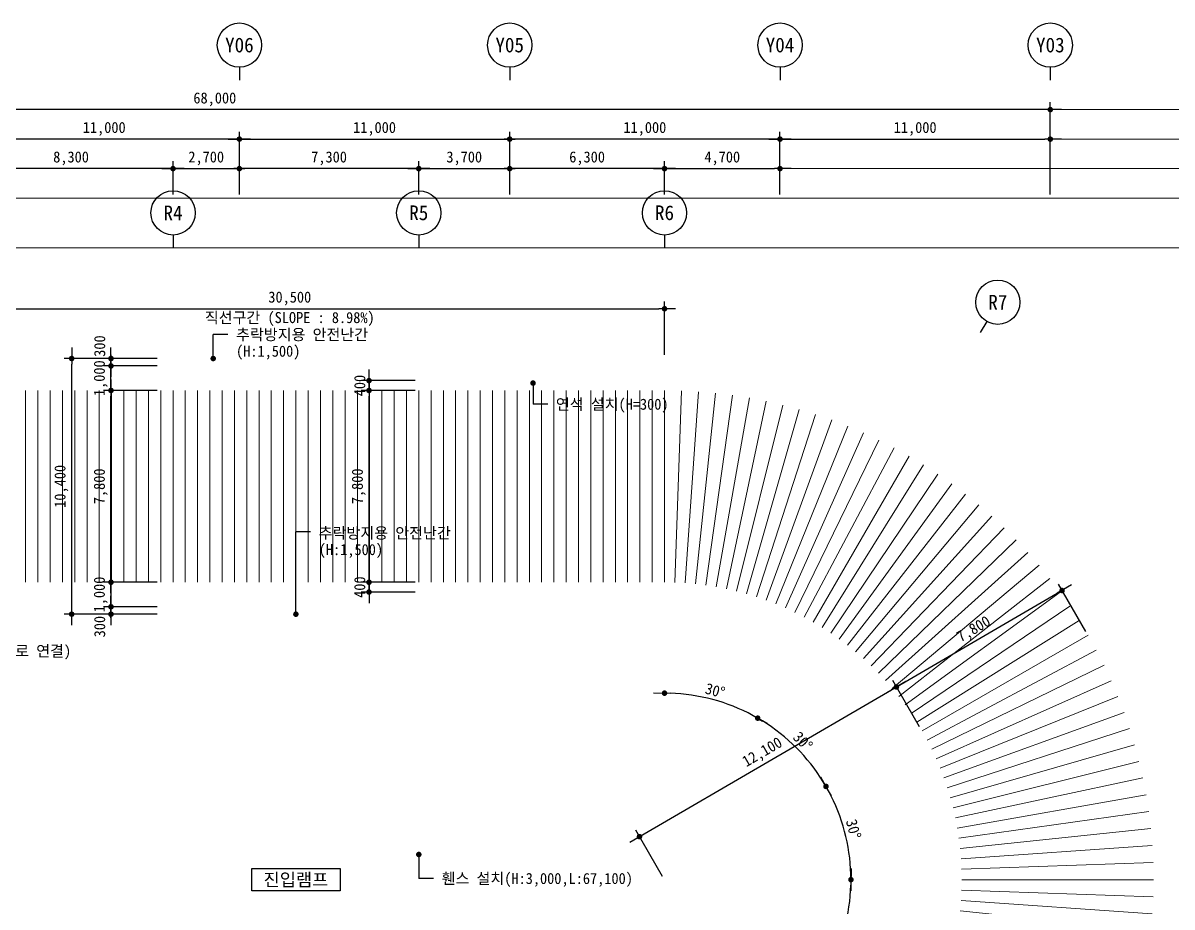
# Model space of a CAD drawing. Header units: millimetres. Extents: x 2292510 to 2787134, y 32296 to 526467.
# Drawn here: x 2459864 to 2506623, y 307554 to 343516 of the extents above; entities that cross this region are included whole.
import ezdxf
from ezdxf.enums import TextEntityAlignment as Align

# ---------------------------------------------------------------- set-up
doc = ezdxf.new("R2010")
doc.units = ezdxf.units.MM
doc.header["$LTSCALE"] = 200
doc.header["$MEASUREMENT"] = 0
doc.layers.get('0').update_dxf_attribs({"linetype": 'CONTINUOUS'})
for name, color, linetype, lineweight in [('A-AXIS-BUBL', 7, 'CONTINUOUS', 25), ('A-DIMS', 7, 'CONTINUOUS', 25), ('A-MKXS-LEAD', 7, 'CONTINUOUS', 25), ('A-MKXS-TEXT1', 3, 'CONTINUOUS', 25), ('A-MKXX-NAME', 3, 'CONTINUOUS', 25), ('A-MKXX-SYMB', 7, 'CONTINUOUS', 25), ('A-SSXS-PATT', 8, 'CONTINUOUS', 18), ('A-XXXX-TXT2', 3, 'CONTINUOUS', 25)]:
    doc.layers.add(name, color=color, linetype=linetype, lineweight=lineweight)
doc.layers.add('A-XXXX-NPLT', color=144, linetype='CONTINUOUS', lineweight=15, plot=False)
doc.styles.add('HY울릉도L', font='')
doc.styles.add('돋움', font='')
doc.styles.add('돋움체', font='')
doc.styles.get('HY울릉도L').set_extended_font_data('HYwulM')
doc.styles.get('돋움').set_extended_font_data('DotumChe')
doc.styles.get('돋움체').set_extended_font_data('DotumChe')
doc.dimstyles.new('CDIM', dxfattribs={"dimtxt": 3, "dimasz": 1.5, "dimexe": 2, "dimexo": 1, "dimgap": 1, "dimtad": 1, "dimdec": 0, "dimrnd": 0.5, "dimzin": 0, "dimdsep": 32, "dimlunit": 6, "dimtxsty": 'HY울릉도L', "dimblk1": '_CIDOT', "dimblk2": '_CIDOT', "dimsah": 1, "dimcen": 5.5, "dimclrd": 2, "dimclre": 2, "dimclrt": 7, "dimadec": 0, "dimazin": 0, "dimtfac": 1, "dimtdec": 0, "dimtix": 1, "dimtmove": 2, "dimatfit": 1, "dimldrblk": '_CIDOT', "dimfxl": 1, "dimtolj": 1, "dimtzin": 0, "dimlwd": -1, "dimarcsym": 0})

# ---------------------------------------------------------------- blocks, each defined once
blk = doc.blocks.new('_CIDOT')
at = {"color": 0, "linetype": 'ByBlock'}
blk.add_line((2, 0), (-1, 0), dxfattribs=at)
at = {"color": 0, "linetype": 'ByBlock', "const_width": 0.5}
blk.add_lwpolyline([(-0.25, 0, 1), (0.25, 0, 1)], format="xyb", close=True, dxfattribs=at)
blk = doc.blocks.new('*D34')
at = {"layer": 'A-DIMS', "lineweight": -2, "transparency": 16777216}
for p, q in [((2455471, 330016), (2455471, 332191)), ((2485971, 330016), (2485971, 332191))]:
    blk.add_line(p, q, dxfattribs=at)
at = {"layer": 'A-DIMS', "transparency": 16777216}
blk.add_line((2455696, 331891), (2485746, 331891), dxfattribs=at)
at = {"layer": 'A-DIMS', "transparency": 16777216, "xscale": 225, "yscale": 225, "zscale": 225, "rotation": 180}
blk.add_blockref('_CIDOT', (2455471, 331891), dxfattribs=at)
at = {"layer": 'A-DIMS', "transparency": 16777216, "xscale": 225, "yscale": 225, "zscale": 225}
blk.add_blockref('_CIDOT', (2485971, 331891), dxfattribs=at)
at = {"layer": 'A-DIMS', "color": 3, "transparency": 16777216, "insert": (2470721, 332308), "char_height": 450, "attachment_point": 5, "style": '돋움'}
blk.add_mtext('\\A1;30,500', dxfattribs=at)
blk = doc.blocks.new('*D76')
at = {"layer": 'A-DIMS', "lineweight": -2, "transparency": 16777216}
for p, q in [((2465321, 328566), (2463146, 328566)), ((2465321, 320766), (2463146, 320766))]:
    blk.add_line(p, q, dxfattribs=at)
at = {"layer": 'A-DIMS', "transparency": 16777216}
blk.add_line((2463446, 320991), (2463446, 328341), dxfattribs=at)
at = {"layer": 'A-DIMS', "transparency": 16777216, "xscale": 225, "yscale": 225, "zscale": 225}
for p, rotation in [((2463446, 328566), 90), ((2463446, 320766), 270)]:
    blk.add_blockref('_CIDOT', p, dxfattribs=dict(at, rotation=rotation))
at = {"layer": 'A-DIMS', "color": 3, "transparency": 16777216, "insert": (2463028, 324666), "char_height": 450, "attachment_point": 5, "rotation": 90, "style": '돋움'}
blk.add_mtext('\\A1;7,800', dxfattribs=at)
blk = doc.blocks.new('*D77')
at = {"layer": 'A-DIMS', "transparency": 16777216}
for p, q in [((2463446, 320991), (2463446, 321216)), ((2463446, 320766), (2463446, 319766)), ((2463446, 319541), (2463446, 319316))]:
    blk.add_line(p, q, dxfattribs=at)
at = {"layer": 'A-DIMS', "lineweight": -2, "transparency": 16777216}
for p, q in [((2465321, 320766), (2463146, 320766)), ((2465321, 319766), (2463146, 319766))]:
    blk.add_line(p, q, dxfattribs=at)
at = {"layer": 'A-DIMS', "transparency": 16777216, "xscale": 225, "yscale": 225, "zscale": 225}
for p, rotation in [((2463446, 320766), 270), ((2463446, 319766), 90)]:
    blk.add_blockref('_CIDOT', p, dxfattribs=dict(at, rotation=rotation))
at = {"layer": 'A-DIMS', "color": 3, "transparency": 16777216, "insert": (2463028, 320266), "char_height": 450, "attachment_point": 5, "rotation": 90, "style": '돋움'}
blk.add_mtext('\\A1;1,000', dxfattribs=at)
blk = doc.blocks.new('*D78')
at = {"layer": 'A-DIMS', "transparency": 16777216}
for p, q in [((2463446, 329791), (2463446, 330016)), ((2463446, 328566), (2463446, 329566)), ((2463446, 328341), (2463446, 328116))]:
    blk.add_line(p, q, dxfattribs=at)
at = {"layer": 'A-DIMS', "lineweight": -2, "transparency": 16777216}
for p, q in [((2465321, 329566), (2463146, 329566)), ((2465321, 328566), (2463146, 328566))]:
    blk.add_line(p, q, dxfattribs=at)
at = {"layer": 'A-DIMS', "transparency": 16777216, "xscale": 225, "yscale": 225, "zscale": 225}
for p, rotation in [((2463446, 329566), 270), ((2463446, 328566), 90)]:
    blk.add_blockref('_CIDOT', p, dxfattribs=dict(at, rotation=rotation))
at = {"layer": 'A-DIMS', "color": 3, "transparency": 16777216, "insert": (2463028, 329066), "char_height": 450, "attachment_point": 5, "rotation": 90, "style": '돋움'}
blk.add_mtext('\\A1;1,000', dxfattribs=at)
blk = doc.blocks.new('*D79')
at = {"layer": 'A-DIMS', "lineweight": -2, "transparency": 16777216}
for p, q in [((2465321, 329866), (2461546, 329866)), ((2465321, 319466), (2461546, 319466))]:
    blk.add_line(p, q, dxfattribs=at)
at = {"layer": 'A-DIMS', "transparency": 16777216}
blk.add_line((2461846, 319691), (2461846, 329641), dxfattribs=at)
at = {"layer": 'A-DIMS', "transparency": 16777216, "xscale": 225, "yscale": 225, "zscale": 225}
for p, rotation in [((2461846, 329866), 90), ((2461846, 319466), 270)]:
    blk.add_blockref('_CIDOT', p, dxfattribs=dict(at, rotation=rotation))
at = {"layer": 'A-DIMS', "color": 3, "transparency": 16777216, "insert": (2461428, 324666), "char_height": 450, "attachment_point": 5, "rotation": 90, "style": '돋움'}
blk.add_mtext('\\A1;10,400', dxfattribs=at)
blk = doc.blocks.new('*D80')
at = {"layer": 'A-DIMS', "lineweight": -2, "transparency": 16777216}
for p, q in [((2475821, 328566), (2473646, 328566)), ((2475821, 320766), (2473646, 320766))]:
    blk.add_line(p, q, dxfattribs=at)
at = {"layer": 'A-DIMS', "transparency": 16777216}
blk.add_line((2473946, 320991), (2473946, 328341), dxfattribs=at)
at = {"layer": 'A-DIMS', "transparency": 16777216, "xscale": 225, "yscale": 225, "zscale": 225}
for p, rotation in [((2473946, 328566), 90), ((2473946, 320766), 270)]:
    blk.add_blockref('_CIDOT', p, dxfattribs=dict(at, rotation=rotation))
at = {"layer": 'A-DIMS', "color": 3, "transparency": 16777216, "insert": (2473528, 324666), "char_height": 450, "attachment_point": 5, "rotation": 90, "style": '돋움'}
blk.add_mtext('\\A1;7,800', dxfattribs=at)
blk = doc.blocks.new('*D81')
at = {"layer": 'A-DIMS', "transparency": 16777216}
for p, q in [((2473946, 320991), (2473946, 321216)), ((2473946, 320766), (2473946, 320366)), ((2473946, 320141), (2473946, 319916))]:
    blk.add_line(p, q, dxfattribs=at)
at = {"layer": 'A-DIMS', "lineweight": -2, "transparency": 16777216}
for p, q in [((2475821, 320766), (2473646, 320766)), ((2475821, 320366), (2473646, 320366))]:
    blk.add_line(p, q, dxfattribs=at)
at = {"layer": 'A-DIMS', "transparency": 16777216, "xscale": 225, "yscale": 225, "zscale": 225}
for p, rotation in [((2473946, 320766), 270), ((2473946, 320366), 90)]:
    blk.add_blockref('_CIDOT', p, dxfattribs=dict(at, rotation=rotation))
at = {"layer": 'A-DIMS', "color": 3, "transparency": 16777216, "insert": (2473570, 320566), "char_height": 450, "attachment_point": 5, "rotation": 90, "style": '돋움'}
blk.add_mtext('\\A1;400', dxfattribs=at)
blk = doc.blocks.new('*D82')
at = {"layer": 'A-DIMS', "transparency": 16777216}
for p, q in [((2473946, 329191), (2473946, 329416)), ((2473946, 328566), (2473946, 328966)), ((2473946, 328341), (2473946, 328116))]:
    blk.add_line(p, q, dxfattribs=at)
at = {"layer": 'A-DIMS', "lineweight": -2, "transparency": 16777216}
for p, q in [((2475821, 328966), (2473646, 328966)), ((2475821, 328566), (2473646, 328566))]:
    blk.add_line(p, q, dxfattribs=at)
at = {"layer": 'A-DIMS', "transparency": 16777216, "xscale": 225, "yscale": 225, "zscale": 225}
for p, rotation in [((2473946, 328966), 270), ((2473946, 328566), 90)]:
    blk.add_blockref('_CIDOT', p, dxfattribs=dict(at, rotation=rotation))
at = {"layer": 'A-DIMS', "color": 3, "transparency": 16777216, "insert": (2473570, 328766), "char_height": 450, "attachment_point": 5, "rotation": 90, "style": '돋움'}
blk.add_mtext('\\A1;400', dxfattribs=at)
blk = doc.blocks.new('*D135')
at = {"layer": 'A-DIMS', "lineweight": -2, "transparency": 16777216}
for p, q in [((2496352, 314883), (2495258, 316763)), ((2485895, 308795), (2484801, 310675))]:
    blk.add_line(p, q, dxfattribs=at)
at = {"layer": 'A-DIMS', "transparency": 16777216}
blk.add_line((2485146, 310529), (2495214, 316390), dxfattribs=at)
at = {"layer": 'A-DIMS', "transparency": 16777216, "xscale": 225, "yscale": 225, "zscale": 225}
for p, rotation in [((2495409, 316504), 30.20872829341824), ((2484952, 310416), 210.2087282934182)]:
    blk.add_blockref('_CIDOT', p, dxfattribs=dict(at, rotation=rotation))
at = {"layer": 'A-DIMS', "color": 3, "transparency": 16777216, "insert": (2489970, 313821), "char_height": 450, "attachment_point": 5, "rotation": 30.2087, "style": '돋움'}
blk.add_mtext('\\A1;12,100', dxfattribs=at)
blk = doc.blocks.new('*D136')
at = {"layer": 'A-DIMS', "transparency": 16777216}
blk.add_line((2495603, 316617), (2501955, 320315), dxfattribs=at)
at = {"layer": 'A-DIMS', "lineweight": -2, "transparency": 16777216}
for p, q in [((2503118, 318765), (2501998, 320687)), ((2496352, 314883), (2495258, 316763))]:
    blk.add_line(p, q, dxfattribs=at)
at = {"layer": 'A-DIMS', "transparency": 16777216, "xscale": 225, "yscale": 225, "zscale": 225}
for p, rotation in [((2502149, 320428), 30.20872829341824), ((2495409, 316504), 210.2087282934182)]:
    blk.add_blockref('_CIDOT', p, dxfattribs=dict(at, rotation=rotation))
at = {"layer": 'A-DIMS', "color": 3, "transparency": 16777216, "insert": (2498569, 318827), "char_height": 450, "attachment_point": 5, "rotation": 30.2087, "style": '돋움'}
blk.add_mtext('\\A1;7,800', dxfattribs=at)
blk = doc.blocks.new('*D197')
at = {"layer": 'A-DIMS', "transparency": 16777216}
blk.add_arc((2485971, 308666), 7587, 301.6992, 328.3008, dxfattribs=at)
at = {"layer": 'A-DIMS', "transparency": 16777216, "xscale": 225, "yscale": 225, "zscale": 225}
for p, rotation in [((2492541, 304872), 59.15041440067566), ((2489764, 302095), 210.8495855993252)]:
    blk.add_blockref('_CIDOT', p, dxfattribs=dict(at, rotation=rotation))
at = {"layer": 'A-DIMS', "color": 3, "transparency": 16777216, "insert": (2491601, 303035), "char_height": 450, "attachment_point": 5, "rotation": 45, "style": '돋움'}
blk.add_mtext('\\A1;30°', dxfattribs=at)
blk = doc.blocks.new('*D198')
at = {"layer": 'A-DIMS', "transparency": 16777216}
blk.add_arc((2485971, 308666), 7587, 271.6992, 298.3008, dxfattribs=at)
at = {"layer": 'A-DIMS', "transparency": 16777216, "xscale": 225, "yscale": 225, "zscale": 225}
for p, rotation in [((2489764, 302095), 29.15041450030208), ((2485971, 301078), 180.8495854996978)]:
    blk.add_blockref('_CIDOT', p, dxfattribs=dict(at, rotation=rotation))
at = {"layer": 'A-DIMS', "color": 3, "transparency": 16777216, "insert": (2488032, 300974), "char_height": 450, "attachment_point": 5, "rotation": 15, "style": '돋움'}
blk.add_mtext('\\A1;30°', dxfattribs=at)
blk = doc.blocks.new('*D199')
at = {"layer": 'A-DIMS', "transparency": 16777216}
blk.add_arc((2485971, 308666), 7587, 31.6992, 58.3008, dxfattribs=at)
at = {"layer": 'A-DIMS', "transparency": 16777216, "xscale": 225, "yscale": 225, "zscale": 225}
for p, rotation in [((2489764, 315236), 149.1504144006742), ((2492541, 312459), 300.8495855993236)]:
    blk.add_blockref('_CIDOT', p, dxfattribs=dict(at, rotation=rotation))
at = {"layer": 'A-DIMS', "color": 3, "transparency": 16777216, "insert": (2491601, 314296), "char_height": 450, "attachment_point": 5, "rotation": 315, "style": '돋움'}
blk.add_mtext('\\A1;30°', dxfattribs=at)
blk = doc.blocks.new('*D200')
at = {"layer": 'A-DIMS', "transparency": 16777216}
blk.add_arc((2485971, 308666), 7587, 61.6992, 88.3008, dxfattribs=at)
at = {"layer": 'A-DIMS', "transparency": 16777216, "xscale": 225, "yscale": 225, "zscale": 225}
for p, rotation in [((2485971, 316253), 179.1504144006755), ((2489764, 315236), 330.849585599323)]:
    blk.add_blockref('_CIDOT', p, dxfattribs=dict(at, rotation=rotation))
at = {"layer": 'A-DIMS', "color": 3, "transparency": 16777216, "insert": (2488032, 316357), "char_height": 450, "attachment_point": 5, "rotation": 345, "style": '돋움'}
blk.add_mtext('\\A1;30°', dxfattribs=at)
blk = doc.blocks.new('*D201')
at = {"layer": 'A-DIMS', "transparency": 16777216}
blk.add_arc((2485971, 308666), 7587, 1.6992, 28.3008, dxfattribs=at)
at = {"layer": 'A-DIMS', "transparency": 16777216, "xscale": 225, "yscale": 225, "zscale": 225}
for p, rotation in [((2492541, 312459), 119.1504144006677), ((2493558, 308666), 270.8495855993201)]:
    blk.add_blockref('_CIDOT', p, dxfattribs=dict(at, rotation=rotation))
at = {"layer": 'A-DIMS', "color": 3, "transparency": 16777216, "insert": (2493662, 310726), "char_height": 450, "attachment_point": 5, "rotation": 285, "style": '돋움'}
blk.add_mtext('\\A1;30°', dxfattribs=at)
blk = doc.blocks.new('*D202')
at = {"layer": 'A-DIMS', "transparency": 16777216}
blk.add_arc((2485971, 308666), 7587, 331.6992, 358.3008, dxfattribs=at)
at = {"layer": 'A-DIMS', "transparency": 16777216, "xscale": 225, "yscale": 225, "zscale": 225}
for p, rotation in [((2493558, 308666), 89.15041440067108), ((2492541, 304872), 240.849585599324)]:
    blk.add_blockref('_CIDOT', p, dxfattribs=dict(at, rotation=rotation))
at = {"layer": 'A-DIMS', "color": 3, "transparency": 16777216, "insert": (2493662, 306605), "char_height": 450, "attachment_point": 5, "rotation": 75, "style": '돋움'}
blk.add_mtext('\\A1;30°', dxfattribs=at)
blk = doc.blocks.new('*U162')
at = {"layer": 'A-SSXS-PATT'}
blk.add_line((0, -3900), (0, 3900), dxfattribs=at)
blk = doc.blocks.new('*U163')
at = {"color": 0, "linetype": 'ByBlock', "lineweight": -2, "transparency": 16777216}
for p, rotation in [((2610855, 413726), 4.000000000000041), ((2611412, 413756), 1.999999999999765), ((2608644, 413416), 11.99999999999999), ((2609192, 413522), 9.999999999999977), ((2609744, 413610), 7.99999999999998), ((2610298, 413678), 5.999999999999965), ((2607027, 412982), 17.99999999999997), ((2607561, 413146), 15.99999999999997), ((2608100, 413290), 13.99999999999997), ((2605977, 412600), 22), ((2606498, 412801), 19.99999999999998), ((2605463, 412382), 23.99999999999997), ((2604459, 411893), 28), ((2604957, 412146), 25.99999999999998), ((2603971, 411622), 29.99999999999999), ((2603492, 411334), 32), ((2602566, 410710), 36.00000000000001), ((2603024, 411030), 34.00000000000001), ((2602120, 410374), 37.99999999999999), ((2601686, 410022), 39.99999999999999), ((2601265, 409656), 41.99999999999999), ((2600856, 409275), 43.99999999999999), ((2600461, 408880), 45.99999999999999), ((2600080, 408472), 47.99999999999999), ((2599714, 408050), 49.99999999999999), ((2599363, 407616), 51.99999999999999), ((2599027, 407170), 53.99999999999997), ((2598706, 406713), 56), ((2598402, 406244), 57.99999999999999), ((2598114, 405765), 59.99999999999999), ((2597844, 405277), 61.99999999999999), ((2597590, 404779), 63.99999999999999), ((2597354, 404273), 66), ((2597136, 403759), 68), ((2596936, 403238), 70), ((2596754, 402710), 72), ((2596591, 402176), 74), ((2596446, 401636), 75.99999999999997), ((2596320, 401092), 77.99999999999999), ((2596214, 400544), 79.99999999999999), ((2596127, 399992), 82), ((2596058, 399438), 83.99999999999999), ((2596010, 398882), 86), ((2595981, 398324), 87.99999999999999), ((2595971, 397766), 89.99999999999997), ((2595981, 397207), 92), ((2596010, 396649), 93.99999999999999), ((2596058, 396093), 96), ((2596127, 395539), 98), ((2596214, 394987), 99.99999999999999), ((2596320, 394439), 102), ((2596446, 393895), 104), ((2596591, 393355), 106), ((2596754, 392821), 108), ((2596936, 392293), 110), ((2597136, 391772), 112), ((2597354, 391258), 114), ((2597590, 390752), 116), ((2597844, 390254), 118), ((2598114, 389766), 120), ((2598402, 389287), 122), ((2598706, 388818), 124), ((2599027, 388361), 126), ((2599363, 387915), 128), ((2599714, 387481), 130), ((2600080, 387059), 132), ((2600461, 386651), 134), ((2600856, 386256), 136), ((2601265, 385875), 138), ((2601686, 385509), 140), ((2602120, 385157), 142), ((2602566, 384821), 144), ((2603024, 384501), 146), ((2603492, 384197), 148), ((2603971, 383909), 150), ((2604459, 383638), 152), ((2604957, 383385), 154), ((2605463, 383149), 156), ((2605977, 382931), 158), ((2606498, 382730), 160), ((2607026, 382549), 162), ((2607561, 382385), 164), ((2608100, 382241), 166), ((2608644, 382115), 168.0000000000001), ((2609192, 382009), 170), ((2609744, 381921), 172), ((2610298, 381853), 174), ((2610855, 381805), 176.0000000000001), ((2611412, 381775), 178.0000000000001), ((2611971, 381766), 180)]:
    blk.add_blockref('*U162', p, dxfattribs=dict(at, rotation=rotation))
blk.add_blockref('*U162', (2611971, 413765), dxfattribs=at)
blk = doc.blocks.new('rampline')
at = {"layer": 'A-SSXS-PATT'}
for p, q in [((47241, 56650), (47241, 64450)), ((47741, 56650), (47741, 64450)), ((48241, 56650), (48241, 64450)), ((48741, 56650), (48741, 64450)), ((49241, 56650), (49241, 64450)), ((49741, 56650), (49741, 64450)), ((50241, 56650), (50241, 64450)), ((50741, 56650), (50741, 64450)), ((51241, 56650), (51241, 64450)), ((51741, 56650), (51741, 64450)), ((52241, 56650), (52241, 64450)), ((52741, 56650), (52741, 64450)), ((53241, 56650), (53241, 64450)), ((53741, 56650), (53741, 64450)), ((54241, 56650), (54241, 64450)), ((54741, 56650), (54741, 64450)), ((55241, 56650), (55241, 64450)), ((55741, 56650), (55741, 64450)), ((56241, 56650), (56241, 64450)), ((56741, 56650), (56741, 64450)), ((57241, 56650), (57241, 64450)), ((57741, 56650), (57741, 64450)), ((58241, 56650), (58241, 64450)), ((58741, 56650), (58741, 64450)), ((59241, 56650), (59241, 64450)), ((59741, 56650), (59741, 64450)), ((60241, 56650), (60241, 64450)), ((60741, 56650), (60741, 64450)), ((61241, 56650), (61241, 64450)), ((61741, 56650), (61741, 64450)), ((62241, 56650), (62241, 64450)), ((62741, 56650), (62741, 64450)), ((63241, 56650), (63241, 64450)), ((63741, 56650), (63741, 64450)), ((64241, 56650), (64241, 64450)), ((64741, 56650), (64741, 64450)), ((65241, 56650), (65241, 64450)), ((65741, 56650), (65741, 64450)), ((66241, 56650), (66241, 64450)), ((66741, 56650), (66741, 64450)), ((67241, 56650), (67241, 64450)), ((67741, 56650), (67741, 64450)), ((68241, 56650), (68241, 64450)), ((68741, 56650), (68741, 64450)), ((69241, 56650), (69241, 64450)), ((69741, 56650), (69741, 64450)), ((70241, 56650), (70241, 64450)), ((70741, 56650), (70741, 64450)), ((71241, 56650), (71241, 64450)), ((71741, 56650), (71741, 64450)), ((72241, 56650), (72241, 64450)), ((72741, 56650), (72741, 64450)), ((73241, 56650), (73241, 64450))]:
    blk.add_line(p, q, dxfattribs=at)
at = {"xscale": -1}
blk.add_blockref('*U163', (2685212, -353216), dxfattribs=at)
blk = doc.blocks.new('*D228')
at = {"layer": 'A-DIMS', "lineweight": -2, "transparency": 16777216}
for p, q in [((53241, 72425), (53241, 73775)), ((55941, 72425), (55941, 73775))]:
    blk.add_line(p, q, dxfattribs=at)
at = {"layer": 'A-DIMS', "transparency": 16777216}
blk.add_line((53466, 73475), (55716, 73475), dxfattribs=at)
at = {"layer": 'A-DIMS', "transparency": 16777216, "xscale": 225, "yscale": 225, "zscale": 225, "rotation": 180}
blk.add_blockref('_CIDOT', (53241, 73475), dxfattribs=at)
at = {"layer": 'A-DIMS', "transparency": 16777216, "xscale": 225, "yscale": 225, "zscale": 225}
blk.add_blockref('_CIDOT', (55941, 73475), dxfattribs=at)
at = {"layer": 'A-DIMS', "color": 3, "transparency": 16777216, "insert": (54591, 73893), "char_height": 450, "attachment_point": 5, "style": '돋움'}
blk.add_mtext('\\A1;2,700', dxfattribs=at)
blk = doc.blocks.new('*D229')
at = {"layer": 'A-DIMS', "lineweight": -2, "transparency": 16777216}
for p, q in [((63241, 72425), (63241, 73775)), ((66941, 72425), (66941, 73775))]:
    blk.add_line(p, q, dxfattribs=at)
at = {"layer": 'A-DIMS', "transparency": 16777216}
blk.add_line((63466, 73475), (66716, 73475), dxfattribs=at)
at = {"layer": 'A-DIMS', "transparency": 16777216, "xscale": 225, "yscale": 225, "zscale": 225, "rotation": 180}
blk.add_blockref('_CIDOT', (63241, 73475), dxfattribs=at)
at = {"layer": 'A-DIMS', "transparency": 16777216, "xscale": 225, "yscale": 225, "zscale": 225}
blk.add_blockref('_CIDOT', (66941, 73475), dxfattribs=at)
at = {"layer": 'A-DIMS', "color": 3, "transparency": 16777216, "insert": (65091, 73893), "char_height": 450, "attachment_point": 5, "style": '돋움'}
blk.add_mtext('\\A1;3,700', dxfattribs=at)
blk = doc.blocks.new('*D238')
at = {"layer": 'A-DIMS', "lineweight": -2, "transparency": 16777216}
for p, q in [((20941, 72425), (20941, 76175)), ((88941, 72425), (88941, 76175))]:
    blk.add_line(p, q, dxfattribs=at)
at = {"layer": 'A-DIMS', "transparency": 16777216}
blk.add_line((88716, 75875), (21166, 75875), dxfattribs=at)
at = {"layer": 'A-DIMS', "transparency": 16777216, "xscale": 225, "yscale": 225, "zscale": 225, "rotation": 180}
blk.add_blockref('_CIDOT', (20941, 75875), dxfattribs=at)
at = {"layer": 'A-DIMS', "transparency": 16777216, "xscale": 225, "yscale": 225, "zscale": 225}
blk.add_blockref('_CIDOT', (88941, 75875), dxfattribs=at)
at = {"layer": 'A-DIMS', "color": 3, "transparency": 16777216, "insert": (54941, 76293), "char_height": 450, "attachment_point": 5, "style": '돋움'}
blk.add_mtext('\\A1;68,000', dxfattribs=at)
blk = doc.blocks.new('*D241')
at = {"layer": 'A-DIMS', "lineweight": -2, "transparency": 16777216}
for p, q in [((44941, 72425), (44941, 74975)), ((55941, 72425), (55941, 74975))]:
    blk.add_line(p, q, dxfattribs=at)
at = {"layer": 'A-DIMS', "transparency": 16777216}
blk.add_line((55716, 74675), (45166, 74675), dxfattribs=at)
at = {"layer": 'A-DIMS', "transparency": 16777216, "xscale": 225, "yscale": 225, "zscale": 225, "rotation": 180}
blk.add_blockref('_CIDOT', (44941, 74675), dxfattribs=at)
at = {"layer": 'A-DIMS', "transparency": 16777216, "xscale": 225, "yscale": 225, "zscale": 225}
blk.add_blockref('_CIDOT', (55941, 74675), dxfattribs=at)
at = {"layer": 'A-DIMS', "color": 3, "transparency": 16777216, "insert": (50441, 75093), "char_height": 450, "attachment_point": 5, "style": '돋움'}
blk.add_mtext('\\A1;11,000', dxfattribs=at)
blk = doc.blocks.new('*D242')
at = {"layer": 'A-DIMS', "lineweight": -2, "transparency": 16777216}
for p, q in [((55941, 72425), (55941, 74975)), ((66941, 72425), (66941, 74975))]:
    blk.add_line(p, q, dxfattribs=at)
at = {"layer": 'A-DIMS', "transparency": 16777216}
blk.add_line((56166, 74675), (66716, 74675), dxfattribs=at)
at = {"layer": 'A-DIMS', "transparency": 16777216, "xscale": 225, "yscale": 225, "zscale": 225, "rotation": 180}
blk.add_blockref('_CIDOT', (55941, 74675), dxfattribs=at)
at = {"layer": 'A-DIMS', "transparency": 16777216, "xscale": 225, "yscale": 225, "zscale": 225}
blk.add_blockref('_CIDOT', (66941, 74675), dxfattribs=at)
at = {"layer": 'A-DIMS', "color": 3, "transparency": 16777216, "insert": (61441, 75093), "char_height": 450, "attachment_point": 5, "style": '돋움'}
blk.add_mtext('\\A1;11,000', dxfattribs=at)
blk = doc.blocks.new('*D243')
at = {"layer": 'A-DIMS', "lineweight": -2, "transparency": 16777216}
for p, q in [((66941, 72425), (66941, 74975)), ((77941, 72425), (77941, 74975))]:
    blk.add_line(p, q, dxfattribs=at)
at = {"layer": 'A-DIMS', "transparency": 16777216}
blk.add_line((77716, 74675), (67166, 74675), dxfattribs=at)
at = {"layer": 'A-DIMS', "transparency": 16777216, "xscale": 225, "yscale": 225, "zscale": 225, "rotation": 180}
blk.add_blockref('_CIDOT', (66941, 74675), dxfattribs=at)
at = {"layer": 'A-DIMS', "transparency": 16777216, "xscale": 225, "yscale": 225, "zscale": 225}
blk.add_blockref('_CIDOT', (77941, 74675), dxfattribs=at)
at = {"layer": 'A-DIMS', "color": 3, "transparency": 16777216, "insert": (72441, 75093), "char_height": 450, "attachment_point": 5, "style": '돋움'}
blk.add_mtext('\\A1;11,000', dxfattribs=at)
blk = doc.blocks.new('*D244')
at = {"layer": 'A-DIMS', "lineweight": -2, "transparency": 16777216}
for p, q in [((77941, 72425), (77941, 74975)), ((88941, 72425), (88941, 74975))]:
    blk.add_line(p, q, dxfattribs=at)
at = {"layer": 'A-DIMS', "transparency": 16777216}
blk.add_line((78166, 74675), (88716, 74675), dxfattribs=at)
at = {"layer": 'A-DIMS', "transparency": 16777216, "xscale": 225, "yscale": 225, "zscale": 225, "rotation": 180}
blk.add_blockref('_CIDOT', (77941, 74675), dxfattribs=at)
at = {"layer": 'A-DIMS', "transparency": 16777216, "xscale": 225, "yscale": 225, "zscale": 225}
blk.add_blockref('_CIDOT', (88941, 74675), dxfattribs=at)
at = {"layer": 'A-DIMS', "color": 3, "transparency": 16777216, "insert": (83441, 75093), "char_height": 450, "attachment_point": 5, "style": '돋움'}
blk.add_mtext('\\A1;11,000', dxfattribs=at)
blk = doc.blocks.new('*D246')
at = {"layer": 'A-DIMS', "lineweight": -2, "transparency": 16777216}
for p, q in [((44941, 72425), (44941, 73775)), ((53241, 72425), (53241, 73775))]:
    blk.add_line(p, q, dxfattribs=at)
at = {"layer": 'A-DIMS', "transparency": 16777216}
blk.add_line((53016, 73475), (45166, 73475), dxfattribs=at)
at = {"layer": 'A-DIMS', "transparency": 16777216, "xscale": 225, "yscale": 225, "zscale": 225, "rotation": 180}
blk.add_blockref('_CIDOT', (44941, 73475), dxfattribs=at)
at = {"layer": 'A-DIMS', "transparency": 16777216, "xscale": 225, "yscale": 225, "zscale": 225}
blk.add_blockref('_CIDOT', (53241, 73475), dxfattribs=at)
at = {"layer": 'A-DIMS', "color": 3, "transparency": 16777216, "insert": (49091, 73893), "char_height": 450, "attachment_point": 5, "style": '돋움'}
blk.add_mtext('\\A1;8,300', dxfattribs=at)
blk = doc.blocks.new('*D247')
at = {"layer": 'A-DIMS', "lineweight": -2, "transparency": 16777216}
for p, q in [((55941, 72425), (55941, 73775)), ((63241, 72425), (63241, 73775))]:
    blk.add_line(p, q, dxfattribs=at)
at = {"layer": 'A-DIMS', "transparency": 16777216}
blk.add_line((63016, 73475), (56166, 73475), dxfattribs=at)
at = {"layer": 'A-DIMS', "transparency": 16777216, "xscale": 225, "yscale": 225, "zscale": 225, "rotation": 180}
blk.add_blockref('_CIDOT', (55941, 73475), dxfattribs=at)
at = {"layer": 'A-DIMS', "transparency": 16777216, "xscale": 225, "yscale": 225, "zscale": 225}
blk.add_blockref('_CIDOT', (63241, 73475), dxfattribs=at)
at = {"layer": 'A-DIMS', "color": 3, "transparency": 16777216, "insert": (59591, 73893), "char_height": 450, "attachment_point": 5, "style": '돋움'}
blk.add_mtext('\\A1;7,300', dxfattribs=at)
blk = doc.blocks.new('*D248')
at = {"layer": 'A-DIMS', "lineweight": -2, "transparency": 16777216}
for p, q in [((66941, 72425), (66941, 73775)), ((73241, 72425), (73241, 73775))]:
    blk.add_line(p, q, dxfattribs=at)
at = {"layer": 'A-DIMS', "transparency": 16777216}
blk.add_line((73016, 73475), (67166, 73475), dxfattribs=at)
at = {"layer": 'A-DIMS', "transparency": 16777216, "xscale": 225, "yscale": 225, "zscale": 225, "rotation": 180}
blk.add_blockref('_CIDOT', (66941, 73475), dxfattribs=at)
at = {"layer": 'A-DIMS', "transparency": 16777216, "xscale": 225, "yscale": 225, "zscale": 225}
blk.add_blockref('_CIDOT', (73241, 73475), dxfattribs=at)
at = {"layer": 'A-DIMS', "color": 3, "transparency": 16777216, "insert": (70091, 73893), "char_height": 450, "attachment_point": 5, "style": '돋움'}
blk.add_mtext('\\A1;6,300', dxfattribs=at)
blk = doc.blocks.new('*D249')
at = {"layer": 'A-DIMS', "lineweight": -2, "transparency": 16777216}
for p, q in [((73241, 72425), (73241, 73775)), ((77941, 72425), (77941, 73775))]:
    blk.add_line(p, q, dxfattribs=at)
at = {"layer": 'A-DIMS', "transparency": 16777216}
blk.add_line((73466, 73475), (77716, 73475), dxfattribs=at)
at = {"layer": 'A-DIMS', "transparency": 16777216, "xscale": 225, "yscale": 225, "zscale": 225, "rotation": 180}
blk.add_blockref('_CIDOT', (73241, 73475), dxfattribs=at)
at = {"layer": 'A-DIMS', "transparency": 16777216, "xscale": 225, "yscale": 225, "zscale": 225}
blk.add_blockref('_CIDOT', (77941, 73475), dxfattribs=at)
at = {"layer": 'A-DIMS', "color": 3, "transparency": 16777216, "insert": (75591, 73893), "char_height": 450, "attachment_point": 5, "style": '돋움'}
blk.add_mtext('\\A1;4,700', dxfattribs=at)
blk = doc.blocks.new('*D314')
at = {"layer": 'A-DIMS', "transparency": 16777216}
for p, q in [((2463446, 330091), (2463446, 330316)), ((2463446, 329866), (2463446, 329566)), ((2463446, 329341), (2463446, 329116))]:
    blk.add_line(p, q, dxfattribs=at)
at = {"layer": 'A-DIMS', "lineweight": -2, "transparency": 16777216}
for p, q in [((2465321, 329866), (2463146, 329866)), ((2465321, 329566), (2463146, 329566))]:
    blk.add_line(p, q, dxfattribs=at)
at = {"layer": 'A-DIMS', "transparency": 16777216, "xscale": 225, "yscale": 225, "zscale": 225}
for p, rotation in [((2463446, 329866), 270), ((2463446, 329566), 90)]:
    blk.add_blockref('_CIDOT', p, dxfattribs=dict(at, rotation=rotation))
at = {"layer": 'A-DIMS', "color": 3, "transparency": 16777216, "insert": (2462988, 330372), "char_height": 450, "attachment_point": 5, "rotation": 90, "style": '돋움'}
blk.add_mtext('\\A1;300', dxfattribs=at)
blk = doc.blocks.new('*D315')
at = {"layer": 'A-DIMS', "transparency": 16777216}
for p, q in [((2463446, 319991), (2463446, 320216)), ((2463446, 319466), (2463446, 319766)), ((2463446, 319241), (2463446, 319016))]:
    blk.add_line(p, q, dxfattribs=at)
at = {"layer": 'A-DIMS', "lineweight": -2, "transparency": 16777216}
for p, q in [((2465321, 319766), (2463146, 319766)), ((2465321, 319466), (2463146, 319466))]:
    blk.add_line(p, q, dxfattribs=at)
at = {"layer": 'A-DIMS', "transparency": 16777216, "xscale": 225, "yscale": 225, "zscale": 225}
for p, rotation in [((2463446, 319766), 270), ((2463446, 319466), 90)]:
    blk.add_blockref('_CIDOT', p, dxfattribs=dict(at, rotation=rotation))
at = {"layer": 'A-DIMS', "color": 3, "transparency": 16777216, "insert": (2462988, 318959), "char_height": 450, "attachment_point": 5, "rotation": 90, "style": '돋움'}
blk.add_mtext('\\A1;300', dxfattribs=at)
blk = doc.blocks.new('dim_진입램프')
for p, q in [((55941.3, 77600), (55941.3, 77075)), ((66941.3, 77600), (66941.3, 77075)), ((77941.3, 77600), (77941.3, 77075)), ((88941.3, 77600), (88941.3, 77075)), ((53241.3, 70775), (53241.3, 70250)), ((63241.3, 70775), (63241.3, 70250)), ((73241.3, 70775), (73241.3, 70250)), ((86353.7, 67261.5), (86091.3, 66806.9))]:
    blk.add_line(p, q)
at = {"layer": 'A-AXIS-BUBL', "ltscale": 0.2}
for centre in [(55941.3, 78500), (66941.3, 78500), (77941.3, 78500), (88941.3, 78500), (53241.3, 71675), (63241.3, 71675), (73241.3, 71675), (86803.8, 68040.9)]:
    blk.add_circle(centre, 900, dxfattribs=at)
at = {"layer": 'A-XXXX-NPLT'}
for points in [[(104566.3, 13225), (11916.3, 13225), (11916.3, 75875), (104566.3, 75875)], [(103366.3, 14425), (13116.3, 14425), (13116.3, 74675), (103366.3, 74675)], [(102166.3, 15625), (14316.3, 15625), (14316.3, 73475), (102166.3, 73475)], [(100966.3, 16825), (15516.3, 16825), (15516.3, 72275), (100966.3, 72275)], [(17541.3, 70250), (98941.3, 70250), (98941.3, 18850), (17541.3, 18850)]]:
    blk.add_lwpolyline(points, close=True, dxfattribs=at)
at = {"layer": 'A-XXXX-TXT2', "ltscale": 0.2, "style": '돋움체'}
for s, p in [('Y06', (55941.3, 78500)), ('Y05', (66941.3, 78500)), ('Y04', (77941.3, 78500)), ('Y03', (88941.3, 78500)), ('R4', (53241.3, 71675)), ('R5', (63241.3, 71675)), ('R6', (73241.3, 71675)), ('R7', (86803.8, 68040.9))]:
    blk.add_text(s, height=600, dxfattribs=at).set_placement(p, align=Align.MIDDLE)
at = {"layer": 'A-DIMS'}
for base, p1, p2, picture, middle in [((20941.3, 75875), (88941.3, 72275), (20941.3, 72275), '*D238', (54941.3, 76292.8)), ((44941.3, 74675), (55941.3, 72275), (44941.3, 72275), '*D241', (50441.3, 75092.8)), ((66941.3, 74675), (77941.3, 72275), (66941.3, 72275), '*D243', (72441.3, 75092.8)), ((55941.3, 73475), (53241.3, 72275), (55941.3, 72275), '*D228', (54591.3, 73892.8)), ((66941.3, 73475), (63241.3, 72275), (66941.3, 72275), '*D229', (65091.3, 73892.8)), ((77941.3, 73475), (73241.3, 72275), (77941.3, 72275), '*D249', (75591.3, 73892.8))]:
    dim = blk.add_linear_dim(base=base, p1=p1, p2=p2, angle=180, dimstyle='CDIM', override={"dimscale": 150, "dimtxsty": '돋움', "dimclrd": 256, "dimclre": 256, "dimclrt": 3}, dxfattribs=at)
    dim.commit()
    dim.dimension.update_dxf_attribs({"geometry": picture, "text_midpoint": middle})
for base, p1, p2, picture, middle in [((66941.3, 74675), (55941.3, 72275), (66941.3, 72275), '*D242', (61441.3, 75092.8)), ((88941.3, 74675), (77941.3, 72275), (88941.3, 72275), '*D244', (83441.3, 75092.8)), ((44941.3, 73475), (53241.3, 72275), (44941.3, 72275), '*D246', (49091.3, 73892.8)), ((55941.3, 73475), (63241.3, 72275), (55941.3, 72275), '*D247', (59591.3, 73892.8)), ((66941.3, 73475), (73241.3, 72275), (66941.3, 72275), '*D248', (70091.3, 73892.8))]:
    dim = blk.add_linear_dim(base=base, p1=p1, p2=p2, dimstyle='CDIM', override={"dimscale": 150, "dimtxsty": '돋움', "dimclrd": 256, "dimclre": 256, "dimclrt": 3}, dxfattribs=at)
    dim.commit()
    dim.dimension.update_dxf_attribs({"geometry": picture, "text_midpoint": middle})

msp = doc.modelspace()

# ---------------------------------------------------------------- linework, layer by layer
at = {"layer": 'A-MKXS-LEAD'}
for p, q in [((2467606.3, 329865.5), (2467606.3, 330840.4)), ((2468206.3, 330840.4), (2467606.3, 330840.4)), ((2480620.8, 328865.5), (2480620.8, 328008)), ((2481220.8, 328008), (2480620.8, 328008)), ((2470970.8, 319465.5), (2470970.8, 322815.5)), ((2471570.8, 322815.5), (2470970.8, 322815.5)), ((2475970.8, 309690.5), (2475970.8, 308715.6)), ((2476570.8, 308715.6), (2475970.8, 308715.6))]:
    msp.add_line(p, q, dxfattribs=at)
at = {"layer": 'A-MKXS-LEAD', "const_width": 112.5}
for points in [[(2467550.1, 329865.5, 1), (2467662.6, 329865.5, 1)], [(2480564.5, 328865.5, 1), (2480677, 328865.5, 1)], [(2470914.5, 319465.5, -1), (2471027, 319465.5, -1)], [(2475914.5, 309690.5, -1), (2476027, 309690.5, -1)]]:
    msp.add_lwpolyline(points, format="xyb", close=True, dxfattribs=at)
at = {"layer": 'A-MKXX-SYMB'}
msp.add_lwpolyline([(2472770.8, 308215.5), (2469170.8, 308215.5), (2469170.8, 309115.5), (2472770.8, 309115.5)], close=True, dxfattribs=at)

# ---------------------------------------------------------------- block references
for name in ['dim_진입램프', 'rampline']:
    msp.add_blockref(name, (2412729.5, 264115.5))

# ---------------------------------------------------------------- texts
at = {"layer": 'A-DIMS', "color": 3, "insert": (2470720.8, 331472.7), "char_height": 450, "attachment_point": 5, "style": '돋움'}
msp.add_mtext('\\A1;직선구간 (SLOPE : 8.98%)', dxfattribs=at)
at = {"layer": 'A-MKXS-TEXT1', "style": '돋움체'}
for s, p in [('추락방지용 안전난간', (2468535.4, 330840.4)), ('(H:1,500)', (2468535.4, 330165.4)), ('연석 설치(H=300)', (2481549.9, 328008)), ('추락방지용 안전난간', (2471899.9, 322769.3)), ('(H:1,500)', (2471899.9, 322094.3)), ('(토목우수관로 연결)', (2456432.4, 317967.2)), ('휀스 설치(H:3,000,L:67,100)', (2476899.9, 308715.6))]:
    msp.add_text(s, height=450, dxfattribs=at).set_placement(p, align=Align.MIDDLE_LEFT)
at = {"layer": 'A-MKXX-NAME', "style": '돋움체'}
msp.add_text('진입램프', height=525, dxfattribs=at).set_placement((2470970.8, 308665.5), align=Align.MIDDLE_CENTER)

# ---------------------------------------------------------------- dimensions: what is measured, and where the dimension line sits
at = {"layer": 'A-DIMS'}
for base, line1, line2, override, picture, middle in [((2487288.3, 301193.5), ((2485970.8, 334365.5), (2485970.8, 282965.5)), ((2485970.8, 308665.5), (2498820.8, 286408.7)), {"dimscale": 150, "dimtad": 2, "dimtxsty": '돋움', "dimclrd": 256, "dimclre": 256, "dimclrt": 3}, '*D198', (2488031.6, 300974.3)), ((2488565.7, 315795.2), ((2485970.8, 334365.5), (2485970.8, 282965.5)), ((2485970.8, 308665.5), (2498820.8, 330922.4)), {"dimscale": 150, "dimtxsty": '돋움', "dimclrd": 256, "dimclre": 256, "dimclrt": 3}, '*D200', (2488031.6, 316356.7)), ((2491782.9, 313542.5), ((2485970.8, 308665.5), (2498820.8, 330922.4)), ((2485970.8, 308665.5), (2508227.6, 321515.5)), {"dimscale": 150, "dimtxsty": '돋움', "dimclrd": 256, "dimclre": 256, "dimclrt": 3}, '*D199', (2491601.1, 314295.9)), ((2493442.7, 309983), ((2485970.8, 308665.5), (2508227.6, 321515.5)), ((2485970.8, 308665.5), (2511670.8, 308665.5)), {"dimscale": 150, "dimtxsty": '돋움', "dimclrd": 256, "dimclre": 256, "dimclrt": 3}, '*D201', (2493662, 310726.4)), ((2493100.4, 306070.5), ((2485970.8, 308665.5), (2508227.6, 295815.5)), ((2485970.8, 308665.5), (2511670.8, 308665.5)), {"dimscale": 150, "dimtad": 2, "dimtxsty": '돋움', "dimclrd": 256, "dimclre": 256, "dimclrt": 3}, '*D202', (2493662, 306604.6)), ((2490847.7, 302853.3), ((2485970.8, 308665.5), (2498820.8, 286408.7)), ((2485970.8, 308665.5), (2508227.6, 295815.5)), {"dimscale": 150, "dimtad": 2, "dimtxsty": '돋움', "dimclrd": 256, "dimclre": 256, "dimclrt": 3}, '*D197', (2491601.1, 303035.1))]:
    dim = msp.add_angular_dim_2l(base=base, line1=line1, line2=line2, dimstyle='CDIM', override=override, dxfattribs=at)
    dim.commit()
    dim.dimension.update_dxf_attribs({"geometry": picture, "text_midpoint": middle})
for base, p1, p2, angle, picture, middle in [((2485970.8, 331890.5), (2455470.8, 329865.5), (2485970.8, 329865.5), 180, '*D34', (2470720.8, 332308.3)), ((2461845.8, 329865.5), (2465470.8, 319465.5), (2465470.8, 329865.5), 270, '*D79', (2461427.9, 324665.5)), ((2463445.8, 329565.5), (2465470.8, 328565.5), (2465470.8, 329565.5), 270, '*D78', (2463027.9, 329065.5)), ((2473945.8, 328965.5), (2475970.8, 328565.5), (2475970.8, 328965.5), 270, '*D82', (2473570.5, 328765.5)), ((2463445.8, 328565.5), (2465470.8, 320765.5), (2465470.8, 328565.5), 270, '*D76', (2463027.9, 324665.5)), ((2473945.8, 328565.5), (2475970.8, 320765.5), (2475970.8, 328565.5), 270, '*D80', (2473527.9, 324665.5)), ((2463445.8, 319765.5), (2465470.8, 320765.5), (2465470.8, 319765.5), 270, '*D77', (2463027.9, 320265.5)), ((2473945.8, 320365.5), (2475970.8, 320765.5), (2475970.8, 320365.5), 270, '*D81', (2473570.5, 320565.5)), ((2502149.4, 320428.2), (2496427.6, 314753.6), (2503193, 318635.6), 210.20873, '*D136', (2498568.8, 318827)), ((2495408.7, 316503.6), (2485970.8, 308665.5), (2496427.6, 314753.6), 210.20873, '*D135', (2489970, 313820.7))]:
    dim = msp.add_linear_dim(base=base, p1=p1, p2=p2, angle=angle, dimstyle='CDIM', override={"dimscale": 150, "dimtxsty": '돋움', "dimclrd": 256, "dimclre": 256, "dimclrt": 3}, dxfattribs=at)
    dim.commit()
    dim.dimension.update_dxf_attribs({"geometry": picture, "text_midpoint": middle})
for base, p1, p2, angle, picture, middle in [((2463445.8, 329565.5), (2465470.8, 329865.5), (2465470.8, 329565.5), 270, '*D314', (2462988.5, 330372.1)), ((2463445.8, 319765.5), (2465470.8, 319465.5), (2465470.8, 319765.5), 90, '*D315', (2462988.5, 318958.9))]:
    dim = msp.add_linear_dim(base=base, p1=p1, p2=p2, angle=angle, dimstyle='CDIM', override={"dimscale": 150, "dimtxsty": '돋움', "dimclrd": 256, "dimclre": 256, "dimclrt": 3}, dxfattribs=at)
    dim.commit()
    dim.dimension.update_dxf_attribs({"geometry": picture, "text_midpoint": middle, "dimtype": 160})

doc.saveas('drawing.dxf')
